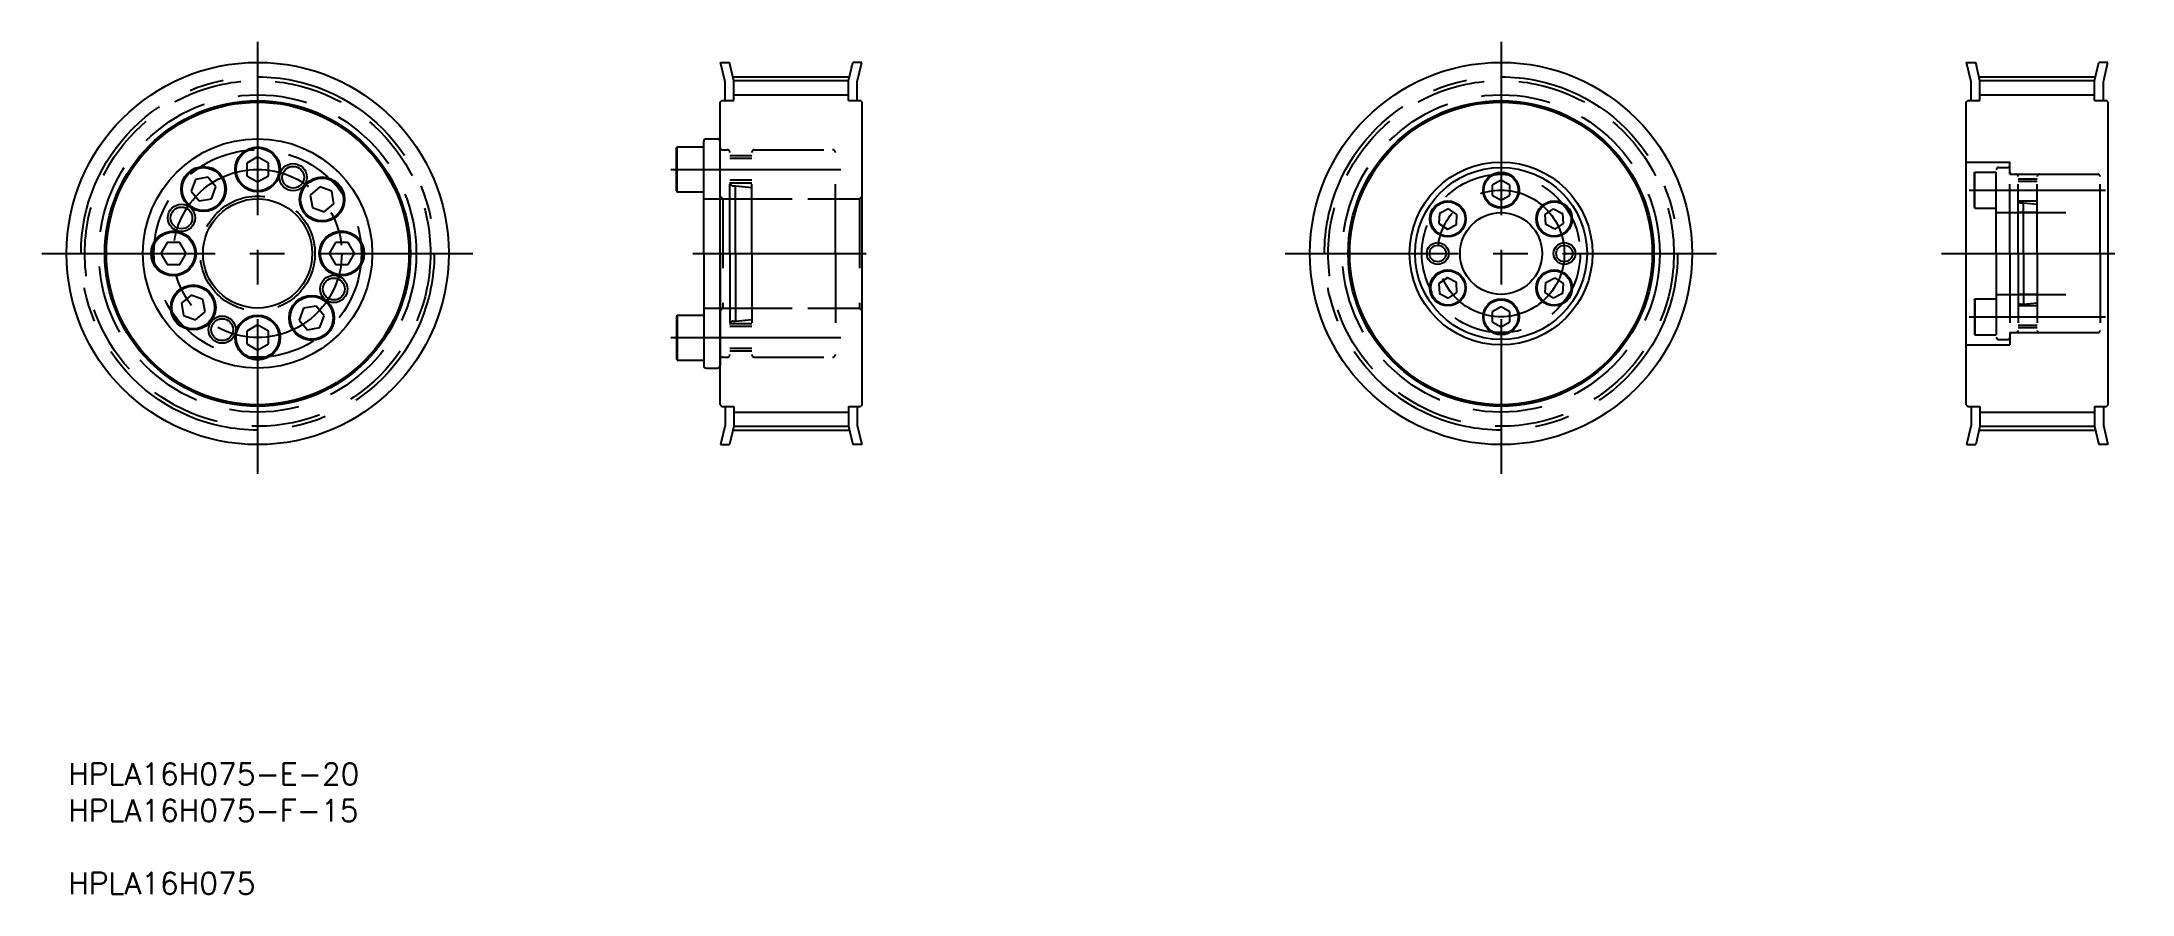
# Model space of a CAD drawing. Extents: x 10 to 393, y -15 to 141.
import ezdxf

# ---------------------------------------------------------------- set-up
doc = ezdxf.new("R2010")
doc.units = 0
doc.linetypes.add('CENTER', pattern=[50.8, 31.75, -6.35, 6.35, -6.35])
doc.linetypes.add('DASHED', pattern=[19.05, 12.7, -6.35])
doc.layers.get('0').update_dxf_attribs({"linetype": 'CONTINUOUS'})
doc.layers.add('CENTER', color=1, linetype='CENTER')
doc.styles.add('MISUMI', font='txt.shx')

# ---------------------------------------------------------------- blocks, each defined once
blk = doc.blocks.new('*U6')
at = {"color": 7, "linetype": 'CONTINUOUS', "style": 'MISUMI'}
for s, p in [('HPLA16H075-E-20', (15.05, 4.8)), ('HPLA16H075-F-15', (15.05, -1.87)), ('HPLA16H075', (15.05, -15.2))]:
    blk.add_text(s, height=4, dxfattribs=at).set_placement(p)

msp = doc.modelspace()

# ---------------------------------------------------------------- linework, layer by layer
at = {"color": 7, "linetype": 'CONTINUOUS'}
for p, q in [((134.5, 137.14), (136.16, 137.14)), ((135.33, 133.58), (134.5, 137.14)), ((136.93, 133.79), (136.16, 137.14)), ((157.93, 133.79), (158.71, 137.14)), ((160.36, 137.14), (158.71, 137.14)), ((159.53, 133.58), (160.36, 137.14)), ((362.7, 137.14), (364.36, 137.14)), ((363.54, 133.58), (362.7, 137.14)), ((365.14, 133.79), (364.36, 137.14)), ((386.14, 133.79), (386.91, 137.14)), ((388.57, 137.14), (386.91, 137.14)), ((387.74, 133.58), (388.57, 137.14)), ((135.33, 130.14), (135.33, 133.58)), ((136.93, 133.8), (157.93, 133.8)), ((136.93, 130.14), (136.93, 133.79)), ((157.93, 130.14), (157.93, 133.79)), ((159.53, 130.14), (159.53, 133.58)), ((363.54, 130.14), (363.54, 133.58)), ((365.14, 133.8), (386.14, 133.8)), ((365.14, 130.14), (365.14, 133.79)), ((386.14, 130.14), (386.14, 133.79)), ((387.74, 130.14), (387.74, 133.58)), ((134.43, 129.84), (134.73, 130.14)), ((134.43, 74.44), (134.43, 129.84)), ((134.73, 130.14), (136.93, 130.14)), ((157.93, 130.14), (160.13, 130.14)), ((160.43, 129.84), (160.13, 130.14)), ((160.43, 74.44), (160.43, 129.84)), ((160.43, 126.14), (160.43, 129.84)), ((362.64, 129.84), (362.94, 130.14)), ((362.64, 74.44), (362.64, 129.84)), ((362.94, 130.14), (365.14, 130.14)), ((386.14, 130.14), (388.34, 130.14)), ((388.64, 129.84), (388.34, 130.14)), ((388.64, 74.44), (388.64, 129.84)), ((388.64, 126.14), (388.64, 129.84)), ((131.43, 102.14), (131.43, 122.64)), ((131.93, 123.14), (133.93, 123.14)), ((134.43, 102.14), (134.43, 122.64)), ((49.73, 119.85), (47.73, 118.7)), ((47.73, 118.7), (47.73, 116.39)), ((51.73, 118.7), (49.73, 119.85)), ((50.73, 119.28), (50.73, 119.28)), ((51.23, 118.99), (51.23, 118.99)), ((51.73, 116.39), (51.73, 118.7)), ((126.43, 121.47), (126.55, 121.67)), ((126.43, 113.62), (126.43, 121.47)), ((126.55, 121.67), (131.43, 121.67)), ((126.55, 113.42), (126.55, 121.67)), ((131.43, 113.42), (131.43, 121.67)), ((131.43, 115.04), (131.43, 120.04)), ((38.34, 115.71), (37.55, 113.54)), ((40.62, 116.11), (38.34, 115.71)), ((42.1, 114.34), (40.62, 116.11)), ((47.73, 116.39), (49.73, 115.24)), ((49.73, 115.24), (51.73, 116.39)), ((277.44, 115.59), (275.84, 114.67)), ((279.04, 114.67), (277.44, 115.59)), ((278.24, 115.13), (278.24, 115.13)), ((278.64, 114.9), (278.64, 114.9)), ((37.55, 113.54), (39.04, 111.77)), ((39.04, 111.77), (41.31, 112.17)), ((41.31, 112.17), (42.1, 114.34)), ((61.12, 114.32), (59.36, 112.83)), ((59.36, 112.83), (59.76, 110.56)), ((63.29, 113.53), (61.12, 114.32)), ((61.93, 109.77), (63.7, 111.25)), ((63.7, 111.25), (63.29, 113.53)), ((126.43, 113.62), (126.55, 113.42)), ((126.55, 113.42), (131.43, 113.42)), ((275.84, 114.67), (275.84, 112.82)), ((275.84, 112.82), (277.44, 111.9)), ((277.44, 111.9), (279.04, 112.82)), ((279.04, 112.82), (279.04, 114.67)), ((59.76, 110.56), (61.93, 109.77)), ((266.16, 109.47), (266.06, 107.62)), ((266.06, 107.62), (267.61, 106.62)), ((267.81, 110.31), (266.16, 109.47)), ((267.61, 106.62), (269.26, 107.46)), ((269.36, 109.3), (267.81, 110.31)), ((269.26, 107.46), (269.36, 109.3)), ((285.52, 109.3), (287.07, 110.31)), ((285.62, 107.46), (285.52, 109.3)), ((287.26, 106.62), (285.62, 107.46)), ((287.07, 110.31), (288.72, 109.47)), ((288.81, 107.62), (287.26, 106.62)), ((288.72, 109.47), (288.81, 107.62)), ((33.17, 104.14), (32.02, 102.14)), ((35.48, 104.14), (33.17, 104.14)), ((36.64, 102.14), (35.48, 104.14)), ((63.97, 104.14), (62.82, 102.14)), ((66.28, 104.14), (63.97, 104.14)), ((67.44, 102.14), (66.28, 104.14)), ((32.02, 102.14), (33.17, 100.14)), ((33.17, 100.14), (35.48, 100.14)), ((35.48, 100.14), (36.64, 102.14)), ((62.82, 102.14), (63.97, 100.14)), ((63.97, 100.14), (66.28, 100.14)), ((66.28, 100.14), (67.44, 102.14)), ((131.43, 102.14), (131.43, 81.64)), ((134.43, 102.14), (134.43, 81.64)), ((267.61, 97.67), (266.06, 96.67)), ((266.06, 96.67), (266.16, 94.82)), ((269.26, 96.83), (267.61, 97.67)), ((269.36, 94.99), (269.26, 96.83)), ((285.52, 94.99), (285.62, 96.83)), ((285.62, 96.83), (287.26, 97.67)), ((287.26, 97.67), (288.81, 96.67)), ((288.81, 96.67), (288.72, 94.82)), ((37.53, 94.52), (35.76, 93.04)), ((35.76, 93.04), (36.16, 90.76)), ((39.7, 93.73), (37.53, 94.52)), ((40.1, 91.46), (39.7, 93.73)), ((58.14, 92.12), (57.35, 89.95)), ((60.42, 92.52), (58.14, 92.12)), ((61.9, 90.75), (60.42, 92.52)), ((266.16, 94.82), (267.81, 93.98)), ((267.81, 93.98), (269.36, 94.99)), ((277.44, 92.39), (275.84, 91.47)), ((279.04, 91.47), (277.44, 92.39)), ((287.07, 93.98), (285.52, 94.99)), ((288.72, 94.82), (287.07, 93.98)), ((36.16, 90.76), (38.33, 89.97)), ((38.33, 89.97), (40.1, 91.46)), ((49.73, 89.05), (47.73, 87.9)), ((51.73, 87.9), (49.73, 89.05)), ((57.35, 89.95), (58.84, 88.18)), ((58.84, 88.18), (61.11, 88.58)), ((61.11, 88.58), (61.9, 90.75)), ((126.43, 90.67), (126.55, 90.87)), ((126.43, 90.67), (126.43, 82.82)), ((126.55, 90.87), (131.43, 90.87)), ((126.55, 90.87), (126.55, 82.62)), ((131.43, 90.87), (131.43, 82.62)), ((131.43, 89.24), (131.43, 84.24)), ((275.84, 91.47), (275.84, 89.62)), ((275.84, 89.62), (277.44, 88.7)), ((277.44, 88.7), (279.04, 89.62)), ((279.04, 89.62), (279.04, 91.47)), ((47.73, 87.9), (47.73, 85.59)), ((47.73, 85.59), (49.73, 84.44)), ((49.73, 84.44), (51.73, 85.59)), ((51.73, 85.59), (51.73, 87.9)), ((126.43, 82.82), (126.55, 82.62)), ((126.55, 82.62), (131.43, 82.62)), ((131.93, 81.14), (133.93, 81.14)), ((134.43, 74.44), (134.73, 74.14)), ((134.73, 74.14), (136.93, 74.14)), ((135.33, 74.14), (135.33, 70.71)), ((136.93, 74.14), (136.93, 70.49)), ((157.93, 74.14), (157.93, 70.49)), ((157.93, 74.14), (160.13, 74.14)), ((159.53, 74.14), (159.53, 70.71)), ((160.43, 74.44), (160.13, 74.14)), ((362.64, 74.44), (362.94, 74.14)), ((362.94, 74.14), (365.14, 74.14)), ((363.54, 74.14), (363.54, 70.71)), ((365.14, 74.14), (365.14, 70.49)), ((386.14, 74.14), (386.14, 70.49)), ((386.14, 74.14), (388.34, 74.14)), ((387.74, 74.14), (387.74, 70.71)), ((388.64, 74.44), (388.34, 74.14)), ((135.33, 70.71), (134.5, 67.14)), ((136.93, 70.49), (136.16, 67.14)), ((136.93, 70.49), (157.93, 70.49)), ((157.93, 70.49), (158.71, 67.14)), ((159.53, 70.71), (160.36, 67.14)), ((363.54, 70.71), (362.7, 67.14)), ((365.14, 70.49), (364.36, 67.14)), ((365.14, 70.49), (386.14, 70.49)), ((386.14, 70.49), (386.91, 67.14)), ((387.74, 70.71), (388.57, 67.14)), ((134.5, 67.14), (136.16, 67.14)), ((160.36, 67.14), (158.71, 67.14)), ((362.7, 67.14), (364.36, 67.14)), ((388.57, 67.14), (386.91, 67.14))]:
    msp.add_line(p, q, dxfattribs=at)
at = {"color": 3, "linetype": 'CONTINUOUS'}
for p, q in [((136.93, 131.21), (157.93, 131.21)), ((365.14, 131.21), (386.14, 131.21)), ((136.93, 73.08), (157.93, 73.08)), ((365.14, 73.08), (386.14, 73.08))]:
    msp.add_line(p, q, dxfattribs=at)
at = {"color": 3, "linetype": 'DASHED'}
for p, q in [((134.84, 121.14), (135.73, 121.14)), ((136.23, 102.14), (136.23, 120.64)), ((140.23, 120.04), (136.23, 120.04)), ((140.23, 119.54), (136.23, 119.54)), ((140.23, 102.14), (140.23, 120.64)), ((140.73, 121.14), (155.03, 121.14)), ((155.53, 102.14), (155.53, 120.64)), ((362.64, 118.89), (370.64, 118.89)), ((370.64, 116.64), (370.64, 118.89)), ((140.23, 115.54), (136.23, 115.54)), ((140.23, 115.04), (136.23, 115.04)), ((364.14, 116.88), (364.23, 117.04)), ((364.14, 110.61), (364.14, 116.88)), ((364.23, 110.44), (364.23, 117.04)), ((364.23, 117.04), (368.14, 117.04)), ((368.14, 102.14), (368.14, 117.49)), ((368.14, 110.44), (368.14, 117.04)), ((368.14, 111.74), (368.14, 115.74)), ((368.54, 117.89), (370.24, 117.89)), ((370.64, 102.14), (370.64, 117.49)), ((370.64, 116.64), (388.64, 116.64)), ((371.05, 116.64), (371.74, 116.64)), ((372.14, 102.14), (372.14, 116.24)), ((375.64, 115.74), (372.14, 115.74)), ((375.64, 115.34), (372.14, 115.34)), ((375.64, 102.14), (375.64, 116.24)), ((376.04, 116.64), (386.74, 116.64)), ((387.14, 102.14), (387.14, 116.24)), ((131.43, 112.14), (155.53, 112.14)), ((134.43, 112.64), (134.93, 112.14)), ((134.93, 112.14), (159.93, 112.14)), ((134.93, 112.14), (134.93, 92.14)), ((136.83, 114.54), (137.23, 114.54)), ((137.23, 102.14), (137.23, 114.54)), ((137.23, 114.54), (140.23, 114.21)), ((160.43, 112.64), (159.93, 112.14)), ((159.93, 112.14), (159.93, 92.14)), ((375.64, 111.74), (372.15, 111.74)), ((372.55, 111.44), (373.14, 111.44)), ((373.14, 111.44), (375.64, 111.19)), ((373.14, 102.14), (373.14, 111.44)), ((364.14, 110.61), (364.23, 110.44)), ((364.23, 110.44), (368.14, 110.44)), ((368.14, 109.64), (387.14, 109.64)), ((375.64, 109.64), (372.14, 109.64)), ((136.23, 102.14), (136.23, 83.64)), ((137.23, 102.14), (137.23, 89.74)), ((140.23, 102.14), (140.23, 83.64)), ((155.53, 102.14), (155.53, 83.64)), ((368.14, 102.14), (368.14, 86.79)), ((370.64, 102.14), (370.64, 86.79)), ((372.14, 102.14), (372.14, 88.04)), ((373.14, 102.14), (373.14, 92.84)), ((375.64, 102.14), (375.64, 88.04)), ((387.14, 102.14), (387.14, 88.04)), ((131.43, 92.14), (155.53, 92.14)), ((134.43, 91.64), (134.93, 92.14)), ((134.93, 92.14), (159.93, 92.14)), ((160.43, 91.64), (159.93, 92.14)), ((364.14, 93.68), (364.23, 93.84)), ((364.14, 93.68), (364.14, 87.41)), ((364.23, 93.84), (368.14, 93.84)), ((364.23, 93.84), (364.23, 87.24)), ((368.14, 94.64), (387.14, 94.64)), ((368.14, 93.84), (368.14, 87.24)), ((368.14, 92.54), (368.14, 88.54)), ((375.64, 94.64), (372.14, 94.64)), ((375.64, 92.54), (372.15, 92.54)), ((372.55, 92.84), (373.14, 92.84)), ((373.14, 92.84), (375.64, 93.09)), ((140.23, 89.24), (136.23, 89.24)), ((140.23, 88.74), (136.23, 88.74)), ((136.83, 89.74), (137.23, 89.74)), ((137.23, 89.74), (140.23, 90.08)), ((375.64, 88.94), (372.14, 88.94)), ((375.64, 88.54), (372.14, 88.54)), ((140.23, 84.74), (136.23, 84.74)), ((140.23, 84.24), (136.23, 84.24)), ((362.64, 85.39), (370.64, 85.39)), ((364.14, 87.41), (364.23, 87.24)), ((364.23, 87.24), (368.14, 87.24)), ((368.54, 86.39), (370.24, 86.39)), ((370.64, 87.64), (370.64, 85.39)), ((370.64, 87.64), (388.64, 87.64)), ((371.05, 87.64), (371.74, 87.64)), ((376.04, 87.64), (386.74, 87.64)), ((134.84, 83.14), (135.73, 83.14)), ((140.73, 83.14), (155.03, 83.14))]:
    msp.add_line(p, q, dxfattribs=at)
at = {"color": 7, "linetype": 'CONTINUOUS'}
for centre, radius in [((49.73, 102.14), 35), ((277.44, 102.14), 35), ((49.73, 102.14), 28), ((49.73, 102.14), 27.7), ((277.44, 102.14), 28), ((277.44, 102.14), 27.7), ((49.73, 102.14), 21), ((49.73, 117.54), 4.12), ((49.73, 117.54), 3.92), ((277.44, 102.14), 16.75), ((39.83, 113.94), 4.12), ((39.83, 113.94), 3.92), ((56.24, 116.1), 2), ((61.53, 112.04), 4.12), ((61.53, 112.04), 3.92), ((277.44, 102.14), 15.75), ((277.44, 113.74), 3.3), ((277.44, 113.74), 3.14), ((49.73, 102.14), 10), ((267.71, 108.46), 3.3), ((267.71, 108.46), 3.14), ((287.17, 108.46), 3.3), ((287.17, 108.46), 3.14), ((35.77, 108.65), 2), ((277.44, 102.14), 7.5), ((34.33, 102.14), 4.12), ((34.33, 102.14), 3.92), ((65.13, 102.14), 4.12), ((65.13, 102.14), 3.92), ((265.84, 102.14), 2), ((265.84, 102.14), 1.5), ((289.04, 102.14), 2), ((289.04, 102.14), 1.5), ((37.93, 92.25), 4.12), ((37.93, 92.25), 3.92), ((63.69, 95.64), 2), ((267.71, 95.83), 3.3), ((267.71, 95.83), 3.14), ((287.17, 95.83), 3.3), ((287.17, 95.83), 3.14), ((59.63, 90.35), 4.12), ((59.63, 90.35), 3.92), ((277.44, 90.54), 3.3), ((277.44, 90.54), 3.14), ((43.22, 88.19), 2), ((49.73, 86.74), 4.12), ((49.73, 86.74), 3.92)]:
    msp.add_circle(centre, radius, dxfattribs=at)
at = {"color": 3, "linetype": 'DASHED'}
for centre, radius in [((49.73, 102.14), 31.65), ((49.73, 102.14), 29.06), ((277.44, 102.14), 31.65), ((277.44, 102.14), 29.06), ((49.73, 102.14), 19), ((277.44, 102.14), 14.5), ((49.73, 102.14), 10.5)]:
    msp.add_circle(centre, radius, dxfattribs=at)
at = {"color": 3}
for centre in [(56.24, 116.1), (35.77, 108.65), (63.69, 95.64), (43.22, 88.19)]:
    msp.add_circle(centre, 2.5, dxfattribs=at)
at = {"color": 7, "linetype": 'CONTINUOUS'}
for centre, start, end in [((131.93, 122.64), 90, 180), ((133.93, 122.64), 0, 90), ((131.93, 81.64), 180, 270), ((133.93, 81.64), 270, 0)]:
    msp.add_arc(centre, 0.5, start, end, dxfattribs=at)
at = {"color": 3, "linetype": 'DASHED'}
for centre, radius, start, end in [((134.84, 121.55), 0.41, 180, 270), ((135.73, 120.64), 0.5, 0, 90), ((140.73, 120.64), 0.5, 90, 180), ((155.03, 120.64), 0.5, 0, 90), ((136.83, 115.14), 0.6, 180.0007, 270), ((368.54, 117.49), 0.4, 90, 180), ((370.24, 117.49), 0.4, 0, 90), ((371.05, 117.05), 0.41, 180, 270), ((371.74, 116.24), 0.4, 0, 90), ((376.04, 116.24), 0.4, 90, 180), ((386.74, 116.24), 0.4, 0, 90), ((372.55, 111.85), 0.41, 180, 270), ((372.55, 92.43), 0.41, 90, 180), ((136.83, 89.14), 0.6, 90, 179.9993), ((368.54, 86.79), 0.4, 180, 270), ((370.24, 86.79), 0.4, 270, 0), ((371.05, 87.23), 0.41, 90, 180), ((371.74, 88.04), 0.4, 270, 0), ((376.04, 88.04), 0.4, 180, 270), ((386.74, 88.04), 0.4, 270, 0), ((134.84, 82.73), 0.41, 90, 180), ((135.73, 83.64), 0.5, 270, 0), ((140.73, 83.64), 0.5, 180, 270), ((155.03, 83.64), 0.5, 270, 0)]:
    msp.add_arc(centre, radius, start, end, dxfattribs=at)
at = {"layer": 'CENTER', "color": 1, "linetype": 'CENTER'}
for p, q in [((49.73, 140.91), (49.73, 61.79)), ((277.44, 140.91), (277.44, 61.79)), ((136.77, 134.48), (158.09, 134.48)), ((364.98, 134.48), (386.29, 134.48)), ((125.43, 117.54), (156.53, 117.54)), ((363.14, 113.74), (388.14, 113.74)), ((10.2, 102.14), (89.16, 102.14)), ((129.43, 102.14), (165.43, 102.14)), ((237.92, 102.14), (316.87, 102.14)), ((358.09, 102.14), (393.02, 102.14)), ((363.14, 90.54), (388.14, 90.54)), ((125.43, 86.74), (156.53, 86.74)), ((136.77, 69.8), (158.09, 69.8)), ((364.98, 69.8), (386.29, 69.8))]:
    msp.add_line(p, q, dxfattribs=at)
for centre, radius in [((49.73, 102.14), 32.34), ((277.44, 102.14), 32.34), ((49.73, 102.14), 15.4), ((277.44, 102.14), 11.6)]:
    msp.add_circle(centre, radius, dxfattribs=at)

# ---------------------------------------------------------------- block references
at = {"color": 7, "linetype": 'CONTINUOUS'}
msp.add_blockref('*U6', (0, 0), dxfattribs=at)

doc.saveas('drawing.dxf')
